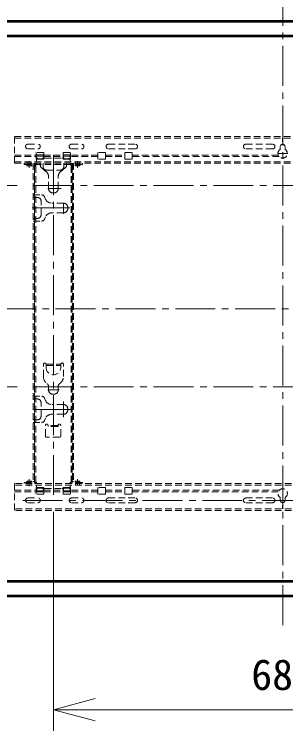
# Model space of a CAD drawing. Units: millimetres, scale not verified. Extents: x -63 to 62, y -56 to 57.
# Drawn here: x -33.35 to -17.16, y -7.35 to 35.33 of the extents above; entities that cross this region are included whole.
import ezdxf
from ezdxf.enums import TextEntityAlignment as Align

# ---------------------------------------------------------------- set-up
doc = ezdxf.new("R2010")
doc.units = ezdxf.units.MM
doc.header["$LTSCALE"] = 0.125
doc.linetypes.add('USER3', pattern=[4.7625, 3.175, -1.5875])
doc.linetypes.add('USER4', pattern=[28.575, 19.05, -3.175, 3.175, -3.175])
for name, color, linetype, lineweight in [('0-0_0', 7, 'Continuous', 18), ('0-5_SUNPO', 3, 'Continuous', 18), ('0-6_GAIKEI', 1, 'Continuous', 18)]:
    doc.layers.add(name, color=color, linetype=linetype, lineweight=lineweight)
doc.styles.add('ＭＳ ゴシック', font='')
doc.styles.get('ＭＳ ゴシック').set_extended_font_data('MS Gothic')

# ---------------------------------------------------------------- blocks, each defined once
blk = doc.blocks.new('_Open30')
at = {"layer": '0-0_0'}
blk.add_line((0, 0), (-1, 0), dxfattribs=at)
blk.add_lwpolyline([(-1, 0.26795), (0, 0), (-1, -0.26795)], dxfattribs=at)
blk = doc.blocks.new('D2')
at = {"layer": '0-5_SUNPO'}
for p, q in [((31.9448, 212.6415), (10.3693, 212.6415)), ((11.6193, 210.1415), (11.6193, 203.1415)), ((31.9448, 200.6415), (10.3693, 200.6415))]:
    blk.add_line(p, q, dxfattribs=at)
at = {"layer": '0-5_SUNPO', "xscale": 2.5, "yscale": 2.5}
for p, rotation in [((11.6193, 212.6415), 90), ((11.6193, 200.6415), 270)]:
    blk.add_blockref('_Open30', p, dxfattribs=dict(at, rotation=rotation))
at = {"layer": '0-5_SUNPO', "color": 7, "style": 'ＭＳ ゴシック'}
blk.add_text('300', height=1.833, rotation=90, dxfattribs=at).set_placement((10.9943, 204.7665), align=Align.BOTTOM_LEFT)
blk = doc.blocks.new('D4')
at = {"layer": '0-5_SUNPO'}
for p, q in [((61.4721, 194.2108), (61.4721, 180.1501)), ((34.1121, 193.1934), (34.1121, 180.1501)), ((36.6121, 181.4001), (58.9721, 181.4001))]:
    blk.add_line(p, q, dxfattribs=at)
at = {"layer": '0-5_SUNPO', "xscale": 2.5, "yscale": 2.5, "rotation": 180}
blk.add_blockref('_Open30', (34.1121, 181.4001), dxfattribs=at)
at = {"layer": '0-5_SUNPO', "xscale": 2.5, "yscale": 2.5}
blk.add_blockref('_Open30', (61.4721, 181.4001), dxfattribs=at)
at = {"layer": '0-5_SUNPO', "color": 7, "style": 'ＭＳ ゴシック'}
blk.add_text('684', height=1.833, dxfattribs=at).set_placement((45.9171, 182.0251), align=Align.BOTTOM_LEFT)

msp = doc.modelspace()

# ---------------------------------------------------------------- linework, layer by layer
at = {"layer": '0-6_GAIKEI', "color": 9, "linetype": 'USER4'}
for p, q in [((-17.3394, -1.0637), (-17.3394, 36.5971)), ((-31.0194, 6.6967), (-31.0194, 27.2201)), ((-32.4594, 26.5768), (-32.4594, 26.1928)), ((-29.5794, 26.5768), (-29.5794, 26.1928)), ((-32.1868, 25.1448), (-2.1746, 25.1448)), ((-30.5594, 24.9568), (-31.3482, 24.9568)), ((-30.4194, 23.4567), (-30.4194, 24.1057)), ((-32.2928, 23.7968), (-30.0364, 23.7968)), ((-48.7438, 17.7968), (13.3694, 17.7968)), ((-32.1868, 13.1448), (-2.1746, 13.1448)), ((-30.6804, 12.9568), (-31.3454, 12.9568)), ((-30.4194, 11.3304), (-30.4194, 12.2623)), ((-32.2152, 11.7968), (-29.9564, 11.7968)), ((-32.4594, 7.2236), (-32.4594, 7.6408)), ((-29.5794, 7.2568), (-29.5794, 7.6408)), ((-1.8919, 6.3768), (-32.846, 6.3768))]:
    msp.add_line(p, q, dxfattribs=at)
at = {"layer": '0-6_GAIKEI', "color": 7}
for p, q in [((-46.9114, 34.9688), (12.2326, 34.9688)), ((12.2326, 0.6248), (-46.9114, 0.6248))]:
    msp.add_line(p, q, dxfattribs=at)
at = {"layer": '0-6_GAIKEI'}
for p, q in [((-46.9114, 34.9571), (12.2326, 34.9571)), ((-46.9114, 34.9005), (12.2326, 34.9005)), ((-46.9114, 34.8722), (12.2326, 34.8722)), ((-46.1304, 34.0878), (11.4516, 34.0878)), ((-46.1047, 34.0621), (11.4259, 34.0621)), ((-46.08, 34.0374), (11.4013, 34.0374)), ((-46.0663, 34.0238), (11.3876, 34.0238)), ((-46.0339, 33.9913), (11.3551, 33.9913)), ((-46.0337, 33.9911), (11.3549, 33.9911)), ((11.4516, 1.5058), (-46.1304, 1.5058)), ((11.4259, 1.5315), (-46.1047, 1.5315)), ((11.4013, 1.5562), (-46.08, 1.5562)), ((11.3876, 1.5698), (-46.0663, 1.5698)), ((11.3551, 1.6023), (-46.0339, 1.6023)), ((11.3549, 1.6025), (-46.0337, 1.6025)), ((12.2326, 0.7214), (-46.9114, 0.7214)), ((12.2326, 0.6931), (-46.9114, 0.6931)), ((12.2326, 0.6365), (-46.9114, 0.6365))]:
    msp.add_line(p, q, dxfattribs=at)
at = {"layer": '0-6_GAIKEI', "color": 8, "linetype": 'USER3'}
for p, q in [((-33.3394, 26.4568), (-33.3394, 28.0568)), ((-33.3394, 28.0568), (-1.3394, 28.0568)), ((-33.3394, 27.9648), (-1.3394, 27.9648)), ((-17.3474, 27.7368), (-17.3474, 27.9648)), ((-17.3434, 27.7368), (-17.3434, 27.9648)), ((-17.3394, 27.7368), (-17.3394, 27.9648)), ((-17.3354, 27.7368), (-17.3354, 27.9648)), ((-17.3314, 27.7368), (-17.3314, 27.9648)), ((-32.5394, 27.5968), (-31.9394, 27.5968)), ((-32.5394, 27.3168), (-31.9394, 27.3168)), ((-29.9394, 27.5968), (-29.3394, 27.5968)), ((-29.9394, 27.3168), (-29.3394, 27.3168)), ((-27.7394, 27.5968), (-26.1394, 27.5968)), ((-27.7394, 27.3168), (-26.1394, 27.3168)), ((-17.9394, 27.5968), (-19.5394, 27.5968)), ((-17.9394, 27.3168), (-19.5394, 27.3168)), ((-17.4794, 27.3134), (-17.4794, 27.4568)), ((-17.1994, 27.3134), (-17.1994, 27.4568)), ((-33.3394, 26.9488), (-32.0394, 26.9488)), ((-32.0194, 26.9568), (-32.0194, 26.4168)), ((-32.0194, 26.8928), (-31.6194, 26.8928)), ((-31.5994, 27.0968), (-31.5994, 26.6968)), ((-31.5994, 26.9488), (-30.4394, 26.9488)), ((-30.4394, 27.0968), (-29.9994, 27.0968)), ((-30.0194, 26.8928), (-30.4194, 26.8928)), ((-30.0194, 26.9568), (-30.0194, 26.4168)), ((-29.9994, 27.0968), (-29.9994, 26.6968)), ((-28.3594, 26.9488), (-29.9994, 26.9488)), ((-27.9194, 27.0968), (-28.3594, 27.0968)), ((-28.3594, 27.0968), (-28.3594, 26.6968)), ((-27.9194, 26.9488), (-26.7594, 26.9488)), ((-26.7594, 27.0968), (-26.7594, 26.6968)), ((-17.6009, 26.9488), (-26.3194, 26.9488)), ((-33.3394, 26.8568), (-32.0394, 26.8568)), ((-33.3394, 26.5488), (-1.3394, 26.5488)), ((-32.5794, 26.5488), (-32.5794, 26.4568)), ((-32.3394, 26.5488), (-32.3394, 26.4568)), ((-31.5994, 26.6968), (-32.0394, 26.6968)), ((-31.9394, 26.7328), (-31.6994, 26.7328)), ((-31.5994, 26.8568), (-30.4394, 26.8568)), ((-31.5394, 26.7568), (-30.4994, 26.7568)), ((-30.0994, 26.7328), (-30.3394, 26.7328)), ((-28.3594, 26.8568), (-29.9994, 26.8568)), ((-29.6994, 26.5488), (-29.6994, 26.4568)), ((-29.4594, 26.5488), (-29.4594, 26.4568)), ((-27.9194, 26.8568), (-26.7594, 26.8568)), ((-26.7594, 26.6968), (-26.3194, 26.6968)), ((-17.5432, 26.8568), (-26.3194, 26.8568)), ((-33.3394, 26.4568), (-1.3394, 26.4568)), ((-32.7594, 26.3928), (-32.7594, 26.4568)), ((-32.7594, 26.3928), (-32.1394, 26.3928)), ((-32.6034, 26.3928), (-32.6034, 26.3128)), ((-32.5594, 26.4393), (-32.5594, 26.3128)), ((-32.5394, 26.3928), (-32.5394, 26.3128)), ((-32.3794, 26.3928), (-32.3794, 26.3128)), ((-32.3594, 26.4393), (-32.3594, 26.3128)), ((-32.2194, 26.4568), (-32.2194, 7.4968)), ((-32.2194, 26.2928), (-32.1353, 26.2928)), ((-32.1554, 26.4568), (-32.1554, 7.4968)), ((-32.1394, 7.4408), (-32.1394, 26.3928)), ((-32.0594, 26.3768), (-32.1394, 26.3768)), ((-32.1354, 26.4568), (-32.1354, 26.3928)), ((-32.1354, 26.3928), (-29.9034, 26.3928)), ((-32.0754, 7.4408), (-32.0754, 26.3928)), ((-32.0554, 26.3728), (-32.0554, 26.4568)), ((-31.7994, 26.4568), (-31.7994, 26.3384)), ((-31.7228, 26.181), (-31.4625, 25.9769)), ((-31.6394, 26.2568), (-31.6394, 26.4568)), ((-31.4394, 26.0568), (-30.5994, 26.0568)), ((-30.316, 26.181), (-30.5762, 25.9769)), ((-30.3994, 26.2568), (-30.3994, 26.4568)), ((-30.2394, 26.4568), (-30.2394, 26.3384)), ((-29.9834, 26.3728), (-29.9834, 26.4568)), ((-29.9794, 26.3768), (-29.8994, 26.3768)), ((-29.9634, 7.4408), (-29.9634, 26.3928)), ((-29.8194, 26.2928), (-29.9035, 26.2928)), ((-29.9034, 26.4568), (-29.9034, 26.3928)), ((-29.8994, 7.4408), (-29.8994, 26.3928)), ((-29.2794, 26.3928), (-29.8894, 26.3928)), ((-29.8834, 26.4568), (-29.8834, 7.4968)), ((-29.8194, 26.4568), (-29.8194, 7.4968)), ((-29.7234, 26.3928), (-29.7234, 26.3128)), ((-29.7234, 26.3128), (-29.4354, 26.3128)), ((-29.6794, 26.4393), (-29.6794, 26.3128)), ((-29.6594, 26.3928), (-29.6594, 26.3128)), ((-29.4994, 26.3928), (-29.4994, 26.3128)), ((-29.4794, 26.4393), (-29.4794, 26.3128)), ((-29.4354, 26.3928), (-29.4354, 26.3128)), ((-29.2794, 26.3928), (-29.2794, 26.4568)), ((-31.3094, 24.9568), (-31.3094, 25.6662)), ((-30.7294, 24.9568), (-30.7294, 25.6662)), ((-32.2194, 24.5768), (-31.7288, 24.5768)), ((-32.2194, 24.4168), (-31.9594, 24.4168)), ((-31.4854, 24.323), (-31.5464, 24.4587)), ((-31.0494, 24.6968), (-30.9894, 24.6968)), ((-31.7594, 23.3768), (-31.7594, 24.2168)), ((-30.4194, 24.0868), (-31.1205, 24.0868)), ((-30.4194, 23.5068), (-31.1205, 23.5068)), ((-30.1594, 23.7668), (-30.1594, 23.8268)), ((-32.2194, 23.1768), (-31.9594, 23.1768)), ((-31.4854, 23.2706), (-31.5464, 23.1349)), ((-32.2194, 23.0168), (-31.7288, 23.0168)), ((-31.6194, 13.7568), (-31.6194, 14.4808)), ((-31.4594, 14.2968), (-31.4594, 14.4808)), ((-31.4594, 14.4808), (-30.5794, 14.4808)), ((-31.4594, 14.4168), (-30.5794, 14.4168)), ((-30.5794, 14.2968), (-30.5794, 14.4808)), ((-30.4194, 13.7568), (-30.4194, 14.4808)), ((-31.3094, 12.9568), (-31.3094, 13.1649)), ((-30.7294, 12.9568), (-30.7294, 13.1649)), ((-32.2194, 12.5768), (-31.7288, 12.5768)), ((-32.2194, 12.4168), (-31.9594, 12.4168)), ((-31.4854, 12.323), (-31.5464, 12.4587)), ((-31.0494, 12.6968), (-30.9894, 12.6968)), ((-31.7594, 11.3768), (-31.7594, 12.2168)), ((-30.4194, 12.0868), (-31.1205, 12.0868)), ((-30.1594, 11.7668), (-30.1594, 11.8268)), ((-32.2194, 11.1768), (-31.9594, 11.1768)), ((-31.4854, 11.2706), (-31.5464, 11.1349)), ((-30.4194, 11.5068), (-31.1205, 11.5068)), ((-32.2194, 11.0168), (-31.7288, 11.0168)), ((-31.4994, 10.2168), (-31.4994, 10.8408)), ((-30.7394, 10.8408), (-31.3394, 10.8408)), ((-31.3394, 10.7768), (-31.3394, 10.8408)), ((-30.7394, 10.7768), (-31.3394, 10.7768)), ((-31.1694, 10.7768), (-31.1694, 10.8408)), ((-30.9094, 10.7768), (-30.9094, 10.8408)), ((-30.7394, 10.7768), (-30.7394, 10.8408)), ((-30.5794, 10.2168), (-30.5794, 10.8408)), ((-30.6594, 10.1368), (-31.4194, 10.1368)), ((-1.3394, 7.3768), (-33.3394, 7.3768)), ((-33.3394, 7.3768), (-33.3394, 5.7768)), ((-1.3394, 7.2848), (-33.3394, 7.2848)), ((-32.7594, 7.4408), (-32.1394, 7.4408)), ((-32.7594, 7.4408), (-32.7594, 7.3768)), ((-32.3154, 7.5208), (-32.6034, 7.5208)), ((-32.6034, 7.4408), (-32.6034, 7.5208)), ((-32.5794, 7.2848), (-32.5794, 7.3768)), ((-32.5594, 7.3943), (-32.5594, 7.5208)), ((-32.5394, 7.4408), (-32.5394, 7.5208)), ((-32.3794, 7.4408), (-32.3794, 7.5208)), ((-32.3594, 7.3943), (-32.3594, 7.5208)), ((-32.3394, 7.2848), (-32.3394, 7.3768)), ((-32.3154, 7.4408), (-32.3154, 7.5208)), ((-32.1554, 7.4968), (-32.2194, 7.4968)), ((-32.0594, 7.4568), (-32.1394, 7.4568)), ((-32.0194, 6.8768), (-32.0194, 7.4168)), ((-30.0194, 6.8768), (-30.0194, 7.4168)), ((-29.9794, 7.4568), (-29.8994, 7.4568)), ((-29.2794, 7.4408), (-29.8994, 7.4408)), ((-29.8834, 7.4968), (-29.8194, 7.4968)), ((-29.6994, 7.2848), (-29.6994, 7.3768)), ((-29.6794, 7.3943), (-29.6794, 7.5208)), ((-29.6594, 7.4408), (-29.6594, 7.5208)), ((-29.4994, 7.4408), (-29.4994, 7.5208)), ((-29.4794, 7.3943), (-29.4794, 7.5208)), ((-29.4594, 7.2848), (-29.4594, 7.3768)), ((-29.4354, 7.4408), (-29.4354, 7.5208)), ((-29.2794, 7.4408), (-29.2794, 7.3768)), ((-33.3394, 6.9768), (-32.0394, 6.9768)), ((-33.3394, 6.8848), (-32.0394, 6.8848)), ((-31.5994, 7.1368), (-32.0394, 7.1368)), ((-32.0394, 6.7368), (-32.0394, 7.1368)), ((-32.0194, 6.9408), (-31.6194, 6.9408)), ((-32.0194, 6.8768), (-31.6194, 6.8768)), ((-31.9394, 7.1008), (-31.6994, 7.1008)), ((-31.6194, 6.8768), (-31.6194, 7.0208)), ((-31.5994, 6.7368), (-31.5994, 7.1368)), ((-31.5994, 6.9768), (-30.4394, 6.9768)), ((-31.5994, 6.8848), (-30.4394, 6.8848)), ((-31.5394, 7.0768), (-30.4994, 7.0768)), ((-30.4394, 7.1368), (-29.9994, 7.1368)), ((-30.4394, 6.7368), (-30.4394, 7.1368)), ((-30.4194, 6.8768), (-30.4194, 7.0208)), ((-30.0194, 6.9408), (-30.4194, 6.9408)), ((-30.0194, 6.8768), (-30.4194, 6.8768)), ((-30.0994, 7.1008), (-30.3394, 7.1008)), ((-29.9994, 6.7368), (-29.9994, 7.1368)), ((-28.3594, 6.9768), (-29.9994, 6.9768)), ((-28.3594, 6.8848), (-29.9994, 6.8848)), ((-27.9194, 7.1368), (-28.3594, 7.1368)), ((-28.3594, 6.7368), (-28.3594, 7.1368)), ((-27.9194, 6.7368), (-27.9194, 7.1368)), ((-27.9194, 6.9768), (-26.7594, 6.9768)), ((-27.9194, 6.8848), (-26.7594, 6.8848)), ((-26.7594, 7.1368), (-26.3194, 7.1368)), ((-26.7594, 6.7368), (-26.7594, 7.1368)), ((-26.3194, 6.7368), (-26.3194, 7.1368)), ((-17.5432, 6.9768), (-26.3194, 6.9768)), ((-17.6009, 6.8848), (-26.3194, 6.8848)), ((-32.5394, 6.5168), (-31.9394, 6.5168)), ((-31.5994, 6.7368), (-32.0394, 6.7368)), ((-30.4394, 6.7368), (-29.9994, 6.7368)), ((-29.9394, 6.5168), (-29.3394, 6.5168)), ((-27.9194, 6.7368), (-28.3594, 6.7368)), ((-27.7394, 6.5168), (-26.1394, 6.5168)), ((-26.7594, 6.7368), (-26.3194, 6.7368)), ((-17.9394, 6.5168), (-19.5394, 6.5168)), ((-17.4794, 6.5202), (-17.4794, 6.3768)), ((-17.1994, 6.5202), (-17.1994, 6.3768)), ((-32.5394, 6.2368), (-31.9394, 6.2368)), ((-29.9394, 6.2368), (-29.3394, 6.2368)), ((-27.7394, 6.2368), (-26.1394, 6.2368)), ((-17.9394, 6.2368), (-19.5394, 6.2368)), ((-17.3474, 6.0968), (-17.3474, 5.8688)), ((-17.3434, 6.0968), (-17.3434, 5.8688)), ((-17.3394, 6.0968), (-17.3394, 5.8688)), ((-17.3354, 6.0968), (-17.3354, 5.8688)), ((-17.3314, 6.0968), (-17.3314, 5.8688)), ((-1.3394, 5.8688), (-33.3394, 5.8688)), ((-1.3394, 5.7768), (-33.3394, 5.7768))]:
    msp.add_line(p, q, dxfattribs=at)
at = {"layer": '0-6_GAIKEI', "color": 3, "linetype": 'USER4'}
msp.add_line((-17.0243, 27.0488), (-17.6574, 27.0488), dxfattribs=at)
at = {"layer": '0-6_GAIKEI', "color": 8, "linetype": 'USER3'}
for points in [[(-31.5994, 27.0968), (-32.0394, 27.0968), (-32.0394, 26.6968)], [(-32.0194, 26.9568), (-31.6194, 26.9568), (-31.6194, 26.8128)], [(-30.4394, 27.0968), (-30.4394, 26.6968), (-29.9994, 26.6968)], [(-30.0194, 26.9568), (-30.4194, 26.9568), (-30.4194, 26.8128)], [(-27.9194, 27.0968), (-27.9194, 26.6968), (-28.3594, 26.6968)], [(-26.7594, 27.0968), (-26.3194, 27.0968), (-26.3194, 26.6968)], [(-32.3154, 26.3928), (-32.3154, 26.3128), (-32.6034, 26.3128)], [(-29.7234, 7.4408), (-29.7234, 7.5208), (-29.4354, 7.5208)]]:
    msp.add_lwpolyline(points, dxfattribs=at)
for centre, radius, start, end in [((-32.5394, 27.4568), 0.14, 90, 270), ((-31.9394, 27.4568), 0.14, 270, 90), ((-29.9394, 27.4568), 0.14, 90, 270), ((-29.3394, 27.4568), 0.14, 270, 90), ((-27.7394, 27.4568), 0.14, 90, 270), ((-26.1394, 27.4568), 0.14, 270, 90), ((-19.5394, 27.4568), 0.14, 90, 270), ((-17.9394, 27.4568), 0.14, 270, 90), ((-17.3394, 27.4568), 0.14, 0, 180), ((-17.3394, 27.0488), 0.28, 124.22887, 55.77113), ((-17.5194, 27.3134), 0.04, 304.22887, 0), ((-17.1594, 27.3134), 0.04, 180, 235.77113), ((-31.9394, 26.8128), 0.08, 180, 270), ((-31.6994, 26.8128), 0.08, 270, 0), ((-31.5394, 26.8368), 0.08, 180, 270), ((-30.4994, 26.8368), 0.08, 270, 0), ((-30.3394, 26.8128), 0.08, 180, 270), ((-30.0994, 26.8128), 0.08, 270, 0), ((-32.6034, 26.3928), 0.064, 0, 90), ((-32.3154, 26.3928), 0.064, 90, 180), ((-32.1394, 26.3928), 0.064, 0, 90), ((-32.1354, 26.3728), 0.08, 270, 0), ((-32.0594, 26.4168), 0.04, 270, 0), ((-31.5994, 26.3384), 0.2, 180, 231.89242), ((-31.4394, 26.2568), 0.2, 180, 270), ((-30.5994, 26.2568), 0.2, 270, 0), ((-30.4394, 26.3384), 0.2, 308.10758, 360), ((-29.9794, 26.4168), 0.04, 180, 270), ((-29.9034, 26.3728), 0.08, 180, 270), ((-29.8994, 26.3928), 0.064, 90, 180), ((-29.7234, 26.3928), 0.064, 0, 90), ((-29.4354, 26.3928), 0.064, 90, 180), ((-31.7094, 25.6622), 0.4, 0, 51.89242), ((-30.3294, 25.6622), 0.4, 128.10758, 180), ((-31.0494, 24.9568), 0.26, 180, 270), ((-30.9894, 24.9568), 0.26, 270, 0), ((-31.9594, 24.2168), 0.2, 0, 90), ((-31.7288, 24.3768), 0.2, 24.17911, 90), ((-31.1205, 24.4868), 0.4, 204.17911, 270), ((-30.4194, 23.8268), 0.26, 0, 90), ((-31.1205, 23.1068), 0.4, 90, 155.82089), ((-30.4194, 23.7668), 0.26, 270, 0), ((-31.9594, 23.3768), 0.2, 270, 0), ((-31.7288, 23.2168), 0.2, 270, 335.82089), ((-31.5394, 14.4808), 0.08, 0, 180), ((-30.4994, 14.4808), 0.08, 0, 180), ((-31.0194, 14.2968), 0.44, 180, 0), ((-31.0994, 13.7568), 0.52, 180, 235.28851), ((-30.9394, 13.7568), 0.52, 304.71149, 0), ((-31.5094, 13.1649), 0.2, 0, 55.28851), ((-30.5294, 13.1649), 0.2, 124.71149, 180), ((-31.0494, 12.9568), 0.26, 180, 270), ((-30.9894, 12.9568), 0.26, 270, 0), ((-31.9594, 12.2168), 0.2, 0, 90), ((-31.7288, 12.3768), 0.2, 24.17911, 90), ((-31.1205, 12.4868), 0.4, 204.17911, 270), ((-30.4194, 11.8268), 0.26, 0, 90), ((-30.4194, 11.7668), 0.26, 270, 0), ((-31.9594, 11.3768), 0.2, 270, 0), ((-31.7288, 11.2168), 0.2, 270, 335.82089), ((-31.1205, 11.1068), 0.4, 90, 155.82089), ((-31.4194, 10.8408), 0.08, 0, 180), ((-30.6594, 10.8408), 0.08, 0, 180), ((-31.4194, 10.2168), 0.08, 180, 270), ((-30.6594, 10.2168), 0.08, 270, 0), ((-32.6034, 7.4408), 0.064, 270, 0), ((-32.3154, 7.4408), 0.064, 180, 270), ((-32.1394, 7.4408), 0.064, 270, 0), ((-32.0594, 7.4168), 0.04, 0, 90), ((-29.9794, 7.4168), 0.04, 90, 180), ((-29.8994, 7.4408), 0.064, 180, 270), ((-29.7234, 7.4408), 0.064, 270, 0), ((-29.4354, 7.4408), 0.064, 180, 270), ((-31.9394, 7.0208), 0.08, 90, 180), ((-31.6994, 7.0208), 0.08, 0, 90), ((-31.5394, 6.9968), 0.08, 90, 180), ((-30.4994, 6.9968), 0.08, 0, 90), ((-30.3394, 7.0208), 0.08, 90, 180), ((-30.0994, 7.0208), 0.08, 0, 90), ((-17.3394, 6.7848), 0.28, 304.22887, 235.77113), ((-32.5394, 6.3768), 0.14, 90, 270), ((-31.9394, 6.3768), 0.14, 270, 90), ((-29.9394, 6.3768), 0.14, 90, 270), ((-29.3394, 6.3768), 0.14, 270, 90), ((-27.7394, 6.3768), 0.14, 90, 270), ((-26.1394, 6.3768), 0.14, 270, 90), ((-19.5394, 6.3768), 0.14, 90, 270), ((-17.9394, 6.3768), 0.14, 270, 90), ((-17.5194, 6.5202), 0.04, 0, 55.77113), ((-17.1594, 6.5202), 0.04, 124.22887, 180), ((-17.3394, 6.3768), 0.14, 180, 0)]:
    msp.add_arc(centre, radius, start, end, dxfattribs=at)

# ---------------------------------------------------------------- block references
at = {"layer": '0-5_SUNPO'}
for name in ['D2', 'D4']:
    msp.add_blockref(name, (-65.1315, -187.4967), dxfattribs=at)

doc.saveas('drawing.dxf')
